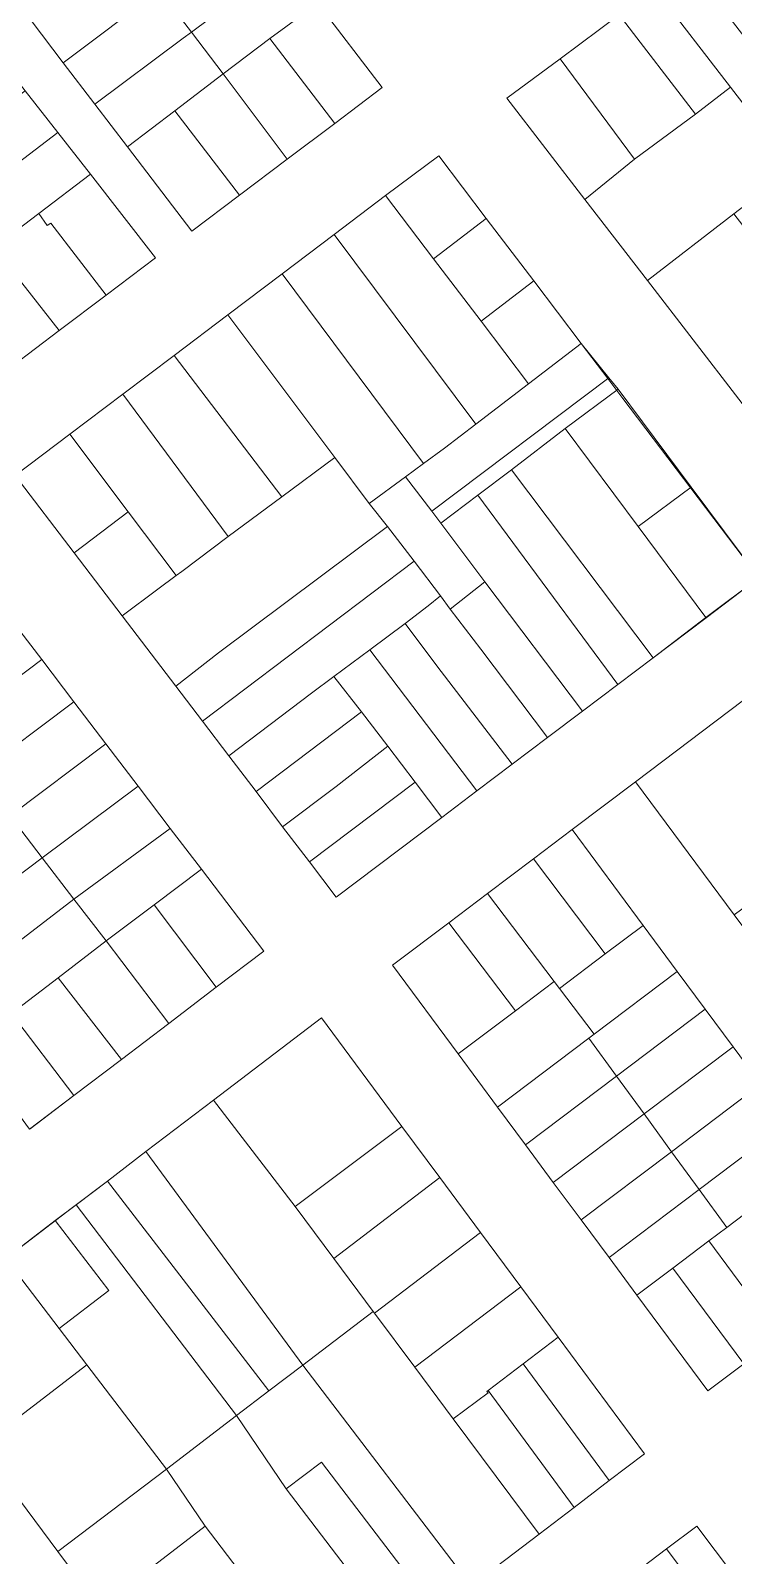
# Model space of a CAD drawing. Header units: metres. Extents: x 3873 to 16340, y -5213 to 3289.
# Drawn here: x 4623.1 to 4782.2, y 1198.2 to 1543.7 of the extents above; entities that cross this region are included whole.
import ezdxf

# ---------------------------------------------------------------- set-up
doc = ezdxf.new("R2010")
doc.units = ezdxf.units.M
doc.layers.add('CONTEXTO-MANZANAS', color=8, linetype='Continuous', lineweight=0, plot=False)
doc.layers.add('CONTEXTO-PARCELAS', color=9, linetype='Continuous', lineweight=0, plot=False)

msp = doc.modelspace()

# ---------------------------------------------------------------- linework, layer by layer
at = {"layer": 'CONTEXTO-MANZANAS'}
for points in [[(4856.69, 1561.73), (4871.35, 1542.7), (4885.97, 1523.7), (4900.63, 1504.66), (4892.31, 1498.51), (4884, 1492.36), (4873.67, 1484.72), (4864.02, 1477.58), (4854.38, 1470.45), (4843.91, 1462.7), (4824.03, 1447.98), (4804.16, 1433.26), (4762.75, 1487.03), (4748.59, 1505.41), (4730.94, 1528.35), (4743, 1537.27), (4756.38, 1547.18)], [(4606.97, 1548.79), (4614.5, 1539.45), (4621.88, 1530.01), (4629.28, 1520.54), (4636.66, 1511.1), (4651.44, 1492.16), (4640.25, 1483.73), (4629.6, 1475.7), (4618.85, 1467.57), (4608.07, 1459.41), (4593.35, 1478.2), (4586.07, 1487.51), (4578.44, 1497.23), (4571.07, 1506.66), (4563.66, 1516.1), (4556.25, 1525.57), (4548.07, 1536.04), (4533.69, 1554.38)], [(4688.19, 1549.79), (4702.75, 1530.73), (4691.97, 1522.6), (4681.19, 1514.48), (4670.41, 1506.35), (4659.63, 1498.23), (4645.07, 1517.29), (4637.69, 1526.95), (4630.5, 1536.35), (4623.22, 1545.91)], [(4715.53, 1515.26), (4726.28, 1501.08), (4737.02, 1486.92), (4747.75, 1472.76), (4753.78, 1464.79), (4757.16, 1460.32), (4788, 1419.63), (4776.03, 1410.6), (4764.06, 1401.54), (4756.1, 1395.51), (4748.1, 1389.48), (4740.13, 1383.48), (4732.16, 1377.45), (4724.16, 1371.41), (4716.19, 1365.38), (4692.32, 1347.35), (4686.25, 1355.32), (4680.19, 1363.26), (4674.16, 1371.23), (4667.97, 1379.32), (4662.03, 1387.16), (4656, 1395.1), (4643.88, 1411.04), (4632.99, 1425.35), (4619.66, 1442.85), (4632.03, 1452.2), (4644.03, 1461.26), (4655.66, 1470.07), (4667.75, 1479.23), (4680.07, 1488.54), (4691.82, 1497.45), (4703.5, 1506.29), (4715.53, 1515.26)], [(4618.21, 1410.91), (4625.65, 1401.13), (4632.94, 1391.57), (4640.19, 1382.04), (4647.47, 1372.48), (4654.75, 1362.91), (4661.78, 1353.66), (4675.91, 1335.1), (4665.16, 1326.91), (4654.41, 1318.73), (4643.69, 1310.57), (4632.94, 1302.38), (4623, 1294.82)], [(4705.03, 1331.88), (4717.81, 1341.53), (4726.58, 1348.16), (4736.95, 1356), (4745.73, 1362.63), (4760.09, 1373.48), (4784.51, 1391.93)], [(4784.57, 1241.59), (4776.44, 1235.45), (4760.38, 1257.14), (4754.07, 1265.66), (4747.76, 1274.18), (4741.45, 1282.7), (4735.14, 1291.22), (4728.84, 1299.74), (4719.91, 1311.79), (4705.03, 1331.88)], [(4638.75, 1186.38), (4629.32, 1199.07), (4611.66, 1222.82), (4593.53, 1247.23), (4617.41, 1265.41), (4632.32, 1276.76), (4640.5, 1283.01), (4649.22, 1289.66), (4664.57, 1301.35), (4689, 1319.95)], [(4689, 1319.95), (4707.19, 1295.38), (4715.75, 1283.79), (4724.97, 1271.35), (4734.1, 1259.04), (4742.56, 1247.6), (4762.08, 1221.17), (4754.14, 1215.13), (4746.19, 1209.07), (4738.24, 1203.02), (4722.87, 1191.32)], [(4759.85, 1194.13), (4767.1, 1199.66), (4773.94, 1204.82)], [(4773.94, 1204.82), (4786.66, 1187.95)]]:
    msp.add_lwpolyline(points, dxfattribs=at)
at = {"layer": 'CONTEXTO-PARCELAS'}
for points in [[(4659.57, 1543.32), (4652.32, 1552.82), (4673.63, 1568.88), (4680.91, 1559.32), (4659.57, 1543.32)], [(4659.57, 1543.32), (4652.32, 1552.82), (4673.63, 1568.88), (4680.91, 1559.32), (4659.57, 1543.32)], [(4659.57, 1543.32), (4652.32, 1552.82), (4673.63, 1568.88), (4680.91, 1559.32), (4659.57, 1543.32)], [(4623.22, 1545.91), (4645.07, 1562.35), (4652.32, 1552.82), (4630.5, 1536.35), (4623.22, 1545.91)], [(4623.22, 1545.91), (4645.07, 1562.35), (4652.32, 1552.82), (4630.5, 1536.35), (4623.22, 1545.91)], [(4623.22, 1545.91), (4645.07, 1562.35), (4652.32, 1552.82), (4630.5, 1536.35), (4623.22, 1545.91)], [(4666.69, 1533.82), (4659.57, 1543.32), (4680.91, 1559.32), (4688.19, 1549.79), (4677.25, 1541.88), (4666.69, 1533.82)], [(4666.69, 1533.82), (4659.57, 1543.32), (4680.91, 1559.32), (4688.19, 1549.79), (4677.25, 1541.88), (4666.69, 1533.82)], [(4666.69, 1533.82), (4659.57, 1543.32), (4680.91, 1559.32), (4688.19, 1549.79), (4677.25, 1541.88), (4666.69, 1533.82)], [(4772.02, 1558.77), (4786.64, 1539.77), (4803.24, 1518.2), (4795.75, 1512.43), (4781.6, 1530.81), (4764.42, 1553.14), (4772.02, 1558.77)], [(4772.02, 1558.77), (4786.64, 1539.77), (4803.24, 1518.2), (4795.75, 1512.43), (4781.6, 1530.81), (4764.42, 1553.14), (4772.02, 1558.77)], [(4630.5, 1536.35), (4652.32, 1552.82), (4659.57, 1543.32), (4657.69, 1541.91), (4637.69, 1526.95), (4630.5, 1536.35)], [(4630.5, 1536.35), (4652.32, 1552.82), (4659.57, 1543.32), (4657.69, 1541.91), (4637.69, 1526.95), (4630.5, 1536.35)], [(4764.42, 1553.14), (4781.6, 1530.81), (4773.67, 1524.71), (4756.38, 1547.18), (4764.42, 1553.14)], [(4764.42, 1553.14), (4781.6, 1530.81), (4773.67, 1524.71), (4756.38, 1547.18), (4764.42, 1553.14)], [(4677.25, 1541.88), (4688.19, 1549.79), (4702.75, 1530.73), (4691.97, 1522.6), (4677.25, 1541.88)], [(4677.25, 1541.88), (4688.19, 1549.79), (4702.75, 1530.73), (4691.97, 1522.6), (4677.25, 1541.88)], [(4677.25, 1541.88), (4688.19, 1549.79), (4702.75, 1530.73), (4691.97, 1522.6), (4677.25, 1541.88)], [(4743, 1537.27), (4756.38, 1547.18), (4773.67, 1524.71), (4759.86, 1514.49), (4743, 1537.27)], [(4743, 1537.27), (4756.38, 1547.18), (4773.67, 1524.71), (4759.86, 1514.49), (4743, 1537.27)], [(4645.07, 1517.29), (4637.69, 1526.95), (4657.69, 1541.91), (4659.57, 1543.32), (4666.69, 1533.82), (4655.78, 1525.48), (4645.07, 1517.29)], [(4645.07, 1517.29), (4637.69, 1526.95), (4657.69, 1541.91), (4659.57, 1543.32), (4666.69, 1533.82), (4655.78, 1525.48), (4645.07, 1517.29)], [(4645.07, 1517.29), (4637.69, 1526.95), (4657.69, 1541.91), (4659.57, 1543.32), (4666.69, 1533.82), (4655.78, 1525.48), (4645.07, 1517.29)], [(4666.69, 1533.82), (4677.25, 1541.88), (4691.97, 1522.6), (4681.19, 1514.48), (4666.69, 1533.82)], [(4666.69, 1533.82), (4677.25, 1541.88), (4691.97, 1522.6), (4681.19, 1514.48), (4666.69, 1533.82)], [(4666.69, 1533.82), (4677.25, 1541.88), (4691.97, 1522.6), (4681.19, 1514.48), (4666.69, 1533.82)], [(4730.94, 1528.35), (4743, 1537.27), (4759.86, 1514.49), (4748.59, 1505.41), (4730.94, 1528.35)], [(4730.94, 1528.35), (4743, 1537.27), (4759.86, 1514.49), (4748.59, 1505.41), (4730.94, 1528.35)], [(4655.78, 1525.48), (4666.69, 1533.82), (4681.19, 1514.48), (4670.41, 1506.35), (4655.78, 1525.48)], [(4655.78, 1525.48), (4666.69, 1533.82), (4681.19, 1514.48), (4670.41, 1506.35), (4655.78, 1525.48)], [(4781.6, 1530.81), (4795.75, 1512.43), (4782.34, 1502.11), (4762.75, 1487.03), (4748.59, 1505.41), (4759.86, 1514.49), (4773.67, 1524.71), (4781.6, 1530.81)], [(4781.6, 1530.81), (4795.75, 1512.43), (4782.34, 1502.11), (4762.75, 1487.03), (4748.59, 1505.41), (4759.86, 1514.49), (4773.67, 1524.71), (4781.6, 1530.81)], [(4607.44, 1503.85), (4599.91, 1513.45), (4621.88, 1530.01), (4629.28, 1520.54), (4607.44, 1503.85)], [(4607.44, 1503.85), (4599.91, 1513.45), (4621.88, 1530.01), (4629.28, 1520.54), (4607.44, 1503.85)], [(4607.44, 1503.85), (4599.91, 1513.45), (4621.88, 1530.01), (4629.28, 1520.54), (4607.44, 1503.85)], [(4659.63, 1498.23), (4645.07, 1517.29), (4655.78, 1525.48), (4670.41, 1506.35), (4659.63, 1498.23)], [(4659.63, 1498.23), (4645.07, 1517.29), (4655.78, 1525.48), (4670.41, 1506.35), (4659.63, 1498.23)], [(4659.63, 1498.23), (4645.07, 1517.29), (4655.78, 1525.48), (4670.41, 1506.35), (4659.63, 1498.23)], [(4614.82, 1494.48), (4607.44, 1503.85), (4629.28, 1520.54), (4636.66, 1511.1), (4624.97, 1502.23), (4614.82, 1494.48)], [(4614.82, 1494.48), (4607.44, 1503.85), (4629.28, 1520.54), (4636.66, 1511.1), (4624.97, 1502.23), (4614.82, 1494.48)], [(4715.53, 1515.26), (4726.28, 1501.08), (4714.37, 1491.95), (4703.5, 1506.29), (4715.53, 1515.26)], [(4715.53, 1515.26), (4726.28, 1501.08), (4714.37, 1491.95), (4703.5, 1506.29), (4715.53, 1515.26)], [(4627.69, 1500.04), (4626.91, 1499.48), (4624.97, 1502.23), (4636.66, 1511.1), (4651.44, 1492.16), (4640.25, 1483.73), (4627.69, 1500.04)], [(4627.69, 1500.04), (4626.91, 1499.48), (4624.97, 1502.23), (4636.66, 1511.1), (4651.44, 1492.16), (4640.25, 1483.73), (4627.69, 1500.04)], [(4627.69, 1500.04), (4626.91, 1499.48), (4624.97, 1502.23), (4636.66, 1511.1), (4651.44, 1492.16), (4640.25, 1483.73), (4627.69, 1500.04)], [(4723.94, 1454.51), (4691.82, 1497.45), (4703.5, 1506.29), (4714.37, 1491.95), (4725.11, 1477.79), (4735.85, 1463.63), (4723.94, 1454.51)], [(4723.94, 1454.51), (4691.82, 1497.45), (4703.5, 1506.29), (4714.37, 1491.95), (4725.11, 1477.79), (4735.85, 1463.63), (4723.94, 1454.51)], [(4629.6, 1475.7), (4614.82, 1494.48), (4624.97, 1502.23), (4626.91, 1499.48), (4627.69, 1500.04), (4640.25, 1483.73), (4629.6, 1475.7)], [(4629.6, 1475.7), (4614.82, 1494.48), (4624.97, 1502.23), (4626.91, 1499.48), (4627.69, 1500.04), (4640.25, 1483.73), (4629.6, 1475.7)], [(4629.6, 1475.7), (4614.82, 1494.48), (4624.97, 1502.23), (4626.91, 1499.48), (4627.69, 1500.04), (4640.25, 1483.73), (4629.6, 1475.7)], [(4714.37, 1491.95), (4726.28, 1501.08), (4737.02, 1486.92), (4725.11, 1477.79), (4714.37, 1491.95)], [(4714.37, 1491.95), (4726.28, 1501.08), (4737.02, 1486.92), (4725.11, 1477.79), (4714.37, 1491.95)], [(4804.16, 1433.26), (4762.75, 1487.03), (4782.34, 1502.11), (4824.03, 1447.98), (4804.16, 1433.26)], [(4804.16, 1433.26), (4762.75, 1487.03), (4782.34, 1502.11), (4824.03, 1447.98), (4804.16, 1433.26)], [(4680.07, 1488.54), (4691.82, 1497.45), (4723.94, 1454.51), (4716.81, 1449.04), (4712.06, 1445.54), (4680.07, 1488.54)], [(4680.07, 1488.54), (4691.82, 1497.45), (4723.94, 1454.51), (4716.81, 1449.04), (4712.06, 1445.54), (4680.07, 1488.54)], [(4618.85, 1467.57), (4604.03, 1486.45), (4614.82, 1494.48), (4629.6, 1475.7), (4618.85, 1467.57)], [(4618.85, 1467.57), (4604.03, 1486.45), (4614.82, 1494.48), (4629.6, 1475.7), (4618.85, 1467.57)], [(4692.03, 1446.91), (4667.75, 1479.23), (4680.07, 1488.54), (4712.06, 1445.54), (4708, 1442.57), (4699.78, 1436.54), (4692.03, 1446.91)], [(4692.03, 1446.91), (4667.75, 1479.23), (4680.07, 1488.54), (4712.06, 1445.54), (4708, 1442.57), (4699.78, 1436.54), (4692.03, 1446.91)], [(4735.85, 1463.63), (4725.11, 1477.79), (4737.02, 1486.92), (4747.75, 1472.76), (4735.85, 1463.63)], [(4735.85, 1463.63), (4725.11, 1477.79), (4737.02, 1486.92), (4747.75, 1472.76), (4735.85, 1463.63)], [(4655.66, 1470.07), (4667.75, 1479.23), (4692.03, 1446.91), (4679.97, 1438.01), (4655.66, 1470.07)], [(4655.66, 1470.07), (4667.75, 1479.23), (4692.03, 1446.91), (4679.97, 1438.01), (4655.66, 1470.07)], [(4708, 1442.57), (4712.06, 1445.54), (4716.81, 1449.04), (4723.94, 1454.51), (4735.85, 1463.63), (4747.75, 1472.76), (4754.04, 1464.99), (4713.94, 1434.73), (4708, 1442.57)], [(4708, 1442.57), (4712.06, 1445.54), (4716.81, 1449.04), (4723.94, 1454.51), (4735.85, 1463.63), (4747.75, 1472.76), (4754.04, 1464.99), (4713.94, 1434.73), (4708, 1442.57)], [(4667.85, 1429.04), (4644.03, 1461.26), (4655.66, 1470.07), (4679.97, 1438.01), (4667.85, 1429.04)], [(4667.85, 1429.04), (4644.03, 1461.26), (4655.66, 1470.07), (4679.97, 1438.01), (4667.85, 1429.04)], [(4744.14, 1453.48), (4732, 1444.16), (4724.38, 1438.38), (4715.97, 1432.04), (4713.94, 1434.73), (4754.04, 1464.99), (4756.17, 1462.43), (4744.14, 1453.48)], [(4744.14, 1453.48), (4732, 1444.16), (4724.38, 1438.38), (4715.97, 1432.04), (4713.94, 1434.73), (4754.04, 1464.99), (4756.17, 1462.43), (4744.14, 1453.48)], [(4744.14, 1453.48), (4756.17, 1462.43), (4772.7, 1440.21), (4760.66, 1431.26), (4744.14, 1453.48)], [(4744.14, 1453.48), (4756.17, 1462.43), (4772.7, 1440.21), (4760.66, 1431.26), (4744.14, 1453.48)], [(4632.03, 1452.2), (4644.03, 1461.26), (4667.85, 1429.04), (4657.38, 1421.1), (4656.07, 1420.16), (4645.24, 1434.6), (4632.03, 1452.2)], [(4632.03, 1452.2), (4644.03, 1461.26), (4667.85, 1429.04), (4657.38, 1421.1), (4656.07, 1420.16), (4645.24, 1434.6), (4632.03, 1452.2)], [(4619.66, 1442.85), (4632.03, 1452.2), (4645.24, 1434.6), (4632.99, 1425.35), (4619.66, 1442.85)], [(4619.66, 1442.85), (4632.03, 1452.2), (4645.24, 1434.6), (4632.99, 1425.35), (4619.66, 1442.85)], [(4744.14, 1453.48), (4760.66, 1431.26), (4775.96, 1410.68), (4764.06, 1401.54), (4732, 1444.16), (4744.14, 1453.48)], [(4744.14, 1453.48), (4760.66, 1431.26), (4775.96, 1410.68), (4764.06, 1401.54), (4732, 1444.16), (4744.14, 1453.48)], [(4643.88, 1411.04), (4651.91, 1417.13), (4656.07, 1420.16), (4657.38, 1421.1), (4667.85, 1429.04), (4679.97, 1438.01), (4692.03, 1446.91), (4699.78, 1436.54), (4703.91, 1431.29), (4665.66, 1402.7), (4656, 1395.1), (4643.88, 1411.04)], [(4643.88, 1411.04), (4651.91, 1417.13), (4656.07, 1420.16), (4657.38, 1421.1), (4667.85, 1429.04), (4679.97, 1438.01), (4692.03, 1446.91), (4699.78, 1436.54), (4703.91, 1431.29), (4665.66, 1402.7), (4656, 1395.1), (4643.88, 1411.04)], [(4703.91, 1431.29), (4699.78, 1436.54), (4708, 1442.57), (4713.94, 1434.73), (4715.97, 1432.04), (4725.97, 1418.76), (4718.13, 1412.6), (4715.91, 1415.57), (4709.97, 1423.45), (4703.91, 1431.29)], [(4703.91, 1431.29), (4699.78, 1436.54), (4708, 1442.57), (4713.94, 1434.73), (4715.97, 1432.04), (4725.97, 1418.76), (4718.13, 1412.6), (4715.91, 1415.57), (4709.97, 1423.45), (4703.91, 1431.29)], [(4756.1, 1395.51), (4724.38, 1438.38), (4732, 1444.16), (4764.06, 1401.54), (4756.1, 1395.51)], [(4756.1, 1395.51), (4724.38, 1438.38), (4732, 1444.16), (4764.06, 1401.54), (4756.1, 1395.51)], [(4715.97, 1432.04), (4724.38, 1438.38), (4756.1, 1395.51), (4748.1, 1389.48), (4725.97, 1418.76), (4715.97, 1432.04)], [(4715.97, 1432.04), (4724.38, 1438.38), (4756.1, 1395.51), (4748.1, 1389.48), (4725.97, 1418.76), (4715.97, 1432.04)], [(4760.66, 1431.26), (4772.7, 1440.21), (4788, 1419.63), (4775.96, 1410.68), (4760.66, 1431.26)], [(4760.66, 1431.26), (4772.7, 1440.21), (4788, 1419.63), (4775.96, 1410.68), (4760.66, 1431.26)], [(4632.99, 1425.35), (4645.24, 1434.6), (4656.07, 1420.16), (4651.91, 1417.13), (4643.88, 1411.04), (4632.99, 1425.35)], [(4632.99, 1425.35), (4645.24, 1434.6), (4656.07, 1420.16), (4651.91, 1417.13), (4643.88, 1411.04), (4632.99, 1425.35)], [(4656, 1395.1), (4665.66, 1402.7), (4703.91, 1431.29), (4709.97, 1423.45), (4662.03, 1387.16), (4656, 1395.1)], [(4656, 1395.1), (4665.66, 1402.7), (4703.91, 1431.29), (4709.97, 1423.45), (4662.03, 1387.16), (4656, 1395.1)], [(4707.91, 1409.35), (4699.94, 1403.38), (4691.78, 1397.29), (4686.72, 1393.51), (4667.97, 1379.32), (4662.03, 1387.16), (4709.97, 1423.45), (4715.91, 1415.57), (4713.13, 1413.35), (4707.91, 1409.35)], [(4707.91, 1409.35), (4699.94, 1403.38), (4691.78, 1397.29), (4686.72, 1393.51), (4667.97, 1379.32), (4662.03, 1387.16), (4709.97, 1423.45), (4715.91, 1415.57), (4713.13, 1413.35), (4707.91, 1409.35)], [(4740.13, 1383.48), (4725.06, 1403.54), (4718.13, 1412.6), (4725.97, 1418.76), (4748.1, 1389.48), (4740.13, 1383.48)], [(4740.13, 1383.48), (4725.06, 1403.54), (4718.13, 1412.6), (4725.97, 1418.76), (4748.1, 1389.48), (4740.13, 1383.48)], [(4707.91, 1409.35), (4713.13, 1413.35), (4715.91, 1415.57), (4718.13, 1412.6), (4725.06, 1403.54), (4740.13, 1383.48), (4732.16, 1377.45), (4715.1, 1399.76), (4707.91, 1409.35)], [(4707.91, 1409.35), (4713.13, 1413.35), (4715.91, 1415.57), (4718.13, 1412.6), (4725.06, 1403.54), (4740.13, 1383.48), (4732.16, 1377.45), (4715.1, 1399.76), (4707.91, 1409.35)], [(4603.94, 1384.79), (4603.53, 1385.29), (4603.88, 1385.54), (4596.66, 1395.13), (4607.41, 1403.01), (4618.22, 1410.91), (4625.66, 1401.13), (4603.94, 1384.79)], [(4603.94, 1384.79), (4603.53, 1385.29), (4603.88, 1385.54), (4596.66, 1395.13), (4607.41, 1403.01), (4618.22, 1410.91), (4625.66, 1401.13), (4603.94, 1384.79)], [(4715.1, 1399.76), (4732.16, 1377.45), (4724.16, 1371.41), (4699.94, 1403.38), (4707.91, 1409.35), (4715.1, 1399.76)], [(4715.1, 1399.76), (4732.16, 1377.45), (4724.16, 1371.41), (4699.94, 1403.38), (4707.91, 1409.35), (4715.1, 1399.76)], [(4691.78, 1397.29), (4699.94, 1403.38), (4724.16, 1371.41), (4716.19, 1365.38), (4710.16, 1373.35), (4704, 1381.51), (4698.06, 1389.29), (4691.78, 1397.29)], [(4691.78, 1397.29), (4699.94, 1403.38), (4724.16, 1371.41), (4716.19, 1365.38), (4710.16, 1373.35), (4704, 1381.51), (4698.06, 1389.29), (4691.78, 1397.29)], [(4603.94, 1384.79), (4625.66, 1401.13), (4632.94, 1391.57), (4611.22, 1375.26), (4603.94, 1384.79)], [(4603.94, 1384.79), (4625.66, 1401.13), (4632.94, 1391.57), (4611.22, 1375.26), (4603.94, 1384.79)], [(4667.97, 1379.32), (4686.72, 1393.51), (4691.78, 1397.29), (4698.06, 1389.29), (4674.16, 1371.23), (4667.97, 1379.32)], [(4667.97, 1379.32), (4686.72, 1393.51), (4691.78, 1397.29), (4698.06, 1389.29), (4674.16, 1371.23), (4667.97, 1379.32)], [(4618.5, 1365.73), (4611.22, 1375.26), (4632.94, 1391.57), (4640.19, 1382.04), (4618.5, 1365.73)], [(4618.5, 1365.73), (4611.22, 1375.26), (4632.94, 1391.57), (4640.19, 1382.04), (4618.5, 1365.73)], [(4618.5, 1365.73), (4611.22, 1375.26), (4632.94, 1391.57), (4640.19, 1382.04), (4618.5, 1365.73)], [(4680.19, 1363.26), (4674.16, 1371.23), (4698.06, 1389.29), (4704, 1381.51), (4692.28, 1372.38), (4680.19, 1363.26)], [(4680.19, 1363.26), (4674.16, 1371.23), (4698.06, 1389.29), (4704, 1381.51), (4692.28, 1372.38), (4680.19, 1363.26)], [(4782.4, 1343.34), (4760.09, 1373.48), (4784.51, 1391.93), (4800.45, 1370.39), (4796.35, 1367.35), (4802.9, 1358.51), (4782.4, 1343.34)], [(4782.4, 1343.34), (4760.09, 1373.48), (4784.51, 1391.93), (4800.45, 1370.39), (4796.35, 1367.35), (4802.9, 1358.51), (4782.4, 1343.34)], [(4618.5, 1365.73), (4640.19, 1382.04), (4647.47, 1372.48), (4625.78, 1356.2), (4618.5, 1365.73)], [(4618.5, 1365.73), (4640.19, 1382.04), (4647.47, 1372.48), (4625.78, 1356.2), (4618.5, 1365.73)], [(4680.19, 1363.26), (4692.28, 1372.38), (4704, 1381.51), (4710.16, 1373.35), (4686.25, 1355.32), (4680.19, 1363.26)], [(4680.19, 1363.26), (4692.28, 1372.38), (4704, 1381.51), (4710.16, 1373.35), (4686.25, 1355.32), (4680.19, 1363.26)], [(4632.94, 1302.38), (4622.88, 1294.73), (4609, 1313.6), (4601.85, 1323.23), (4594.69, 1332.85), (4587.5, 1342.48), (4580.31, 1352.08), (4573.16, 1361.7), (4566, 1371.32), (4575.13, 1378.41), (4582.5, 1368.73), (4589.75, 1359.16), (4597.03, 1349.6), (4604.28, 1340.07), (4611.57, 1330.51), (4618.82, 1320.95), (4632.94, 1302.38)], [(4632.94, 1302.38), (4622.88, 1294.73), (4609, 1313.6), (4601.85, 1323.23), (4594.69, 1332.85), (4587.5, 1342.48), (4580.31, 1352.08), (4573.16, 1361.7), (4566, 1371.32), (4575.13, 1378.41), (4582.5, 1368.73), (4589.75, 1359.16), (4597.03, 1349.6), (4604.28, 1340.07), (4611.57, 1330.51), (4618.82, 1320.95), (4632.94, 1302.38)], [(4625.78, 1356.2), (4647.47, 1372.48), (4654.75, 1362.91), (4632.94, 1346.85), (4625.78, 1356.2)], [(4625.78, 1356.2), (4647.47, 1372.48), (4654.75, 1362.91), (4632.94, 1346.85), (4625.78, 1356.2)], [(4686.25, 1355.32), (4710.16, 1373.35), (4716.19, 1365.38), (4692.32, 1347.35), (4686.25, 1355.32)], [(4686.25, 1355.32), (4710.16, 1373.35), (4716.19, 1365.38), (4692.32, 1347.35), (4686.25, 1355.32)], [(4745.73, 1362.63), (4760.09, 1373.48), (4782.4, 1343.34), (4789.25, 1334.09), (4795.8, 1325.25), (4802.34, 1316.41), (4808.88, 1307.57), (4815.43, 1298.72), (4831.49, 1277.02), (4817.13, 1266.17), (4801.07, 1287.88), (4794.76, 1296.4), (4788.45, 1304.92), (4782.15, 1313.44), (4775.84, 1321.96), (4769.53, 1330.48), (4761.79, 1340.93), (4745.73, 1362.63)], [(4745.73, 1362.63), (4760.09, 1373.48), (4782.4, 1343.34), (4789.25, 1334.09), (4795.8, 1325.25), (4802.34, 1316.41), (4808.88, 1307.57), (4815.43, 1298.72), (4831.49, 1277.02), (4817.13, 1266.17), (4801.07, 1287.88), (4794.76, 1296.4), (4788.45, 1304.92), (4782.15, 1313.44), (4775.84, 1321.96), (4769.53, 1330.48), (4761.79, 1340.93), (4745.73, 1362.63)], [(4597.03, 1349.6), (4618.5, 1365.73), (4625.78, 1356.2), (4604.28, 1340.07), (4597.03, 1349.6)], [(4597.03, 1349.6), (4618.5, 1365.73), (4625.78, 1356.2), (4604.28, 1340.07), (4597.03, 1349.6)], [(4597.03, 1349.6), (4618.5, 1365.73), (4625.78, 1356.2), (4604.28, 1340.07), (4597.03, 1349.6)], [(4640.22, 1337.41), (4632.94, 1346.85), (4654.75, 1362.91), (4661.78, 1353.66), (4651.1, 1345.6), (4640.22, 1337.41)], [(4640.22, 1337.41), (4632.94, 1346.85), (4654.75, 1362.91), (4661.78, 1353.66), (4651.1, 1345.6), (4640.22, 1337.41)], [(4736.95, 1356), (4745.73, 1362.63), (4761.79, 1340.93), (4753.23, 1334.46), (4736.95, 1356)], [(4736.95, 1356), (4745.73, 1362.63), (4761.79, 1340.93), (4753.23, 1334.46), (4736.95, 1356)], [(4604.28, 1340.07), (4625.78, 1356.2), (4632.94, 1346.85), (4611.57, 1330.51), (4604.28, 1340.07)], [(4604.28, 1340.07), (4625.78, 1356.2), (4632.94, 1346.85), (4611.57, 1330.51), (4604.28, 1340.07)], [(4742.86, 1326.62), (4741.65, 1328.22), (4726.58, 1348.16), (4736.95, 1356), (4753.23, 1334.46), (4742.86, 1326.62)], [(4742.86, 1326.62), (4741.65, 1328.22), (4726.58, 1348.16), (4736.95, 1356), (4753.23, 1334.46), (4742.86, 1326.62)], [(4665.16, 1326.91), (4651.1, 1345.6), (4661.78, 1353.66), (4675.91, 1335.1), (4665.16, 1326.91)], [(4665.16, 1326.91), (4651.1, 1345.6), (4661.78, 1353.66), (4675.91, 1335.1), (4665.16, 1326.91)], [(4717.81, 1341.53), (4726.58, 1348.16), (4741.65, 1328.22), (4732.88, 1321.59), (4717.81, 1341.53)], [(4717.81, 1341.53), (4726.58, 1348.16), (4741.65, 1328.22), (4732.88, 1321.59), (4717.81, 1341.53)], [(4618.82, 1320.95), (4611.57, 1330.51), (4632.94, 1346.85), (4640.22, 1337.41), (4629.38, 1329.07), (4618.82, 1320.95)], [(4618.82, 1320.95), (4611.57, 1330.51), (4632.94, 1346.85), (4640.22, 1337.41), (4629.38, 1329.07), (4618.82, 1320.95)], [(4618.82, 1320.95), (4611.57, 1330.51), (4632.94, 1346.85), (4640.22, 1337.41), (4629.38, 1329.07), (4618.82, 1320.95)], [(4654.41, 1318.73), (4640.22, 1337.41), (4651.1, 1345.6), (4665.16, 1326.91), (4654.41, 1318.73)], [(4654.41, 1318.73), (4640.22, 1337.41), (4651.1, 1345.6), (4665.16, 1326.91), (4654.41, 1318.73)], [(4654.41, 1318.73), (4640.22, 1337.41), (4651.1, 1345.6), (4665.16, 1326.91), (4654.41, 1318.73)], [(4719.91, 1311.79), (4705.03, 1331.88), (4717.81, 1341.53), (4732.88, 1321.59), (4719.91, 1311.79)], [(4719.91, 1311.79), (4705.03, 1331.88), (4717.81, 1341.53), (4732.88, 1321.59), (4719.91, 1311.79)], [(4750.69, 1316.25), (4742.86, 1326.62), (4753.23, 1334.46), (4761.79, 1340.93), (4769.53, 1330.48), (4750.69, 1316.25)], [(4750.69, 1316.25), (4742.86, 1326.62), (4753.23, 1334.46), (4761.79, 1340.93), (4769.53, 1330.48), (4750.69, 1316.25)], [(4629.38, 1329.07), (4640.22, 1337.41), (4654.41, 1318.73), (4643.69, 1310.57), (4629.38, 1329.07)], [(4629.38, 1329.07), (4640.22, 1337.41), (4654.41, 1318.73), (4643.69, 1310.57), (4629.38, 1329.07)], [(4629.38, 1329.07), (4640.22, 1337.41), (4654.41, 1318.73), (4643.69, 1310.57), (4629.38, 1329.07)], [(4755.75, 1306.77), (4749.49, 1315.35), (4750.69, 1316.25), (4769.53, 1330.48), (4775.84, 1321.96), (4755.75, 1306.77)], [(4755.75, 1306.77), (4749.49, 1315.35), (4750.69, 1316.25), (4769.53, 1330.48), (4775.84, 1321.96), (4755.75, 1306.77)], [(4618.82, 1320.95), (4629.38, 1329.07), (4643.69, 1310.57), (4632.94, 1302.38), (4618.82, 1320.95)], [(4618.82, 1320.95), (4629.38, 1329.07), (4643.69, 1310.57), (4632.94, 1302.38), (4618.82, 1320.95)], [(4618.82, 1320.95), (4629.38, 1329.07), (4643.69, 1310.57), (4632.94, 1302.38), (4618.82, 1320.95)], [(4728.84, 1299.74), (4719.91, 1311.79), (4732.88, 1321.59), (4741.65, 1328.22), (4742.86, 1326.62), (4750.69, 1316.25), (4749.49, 1315.35), (4728.84, 1299.74)], [(4728.84, 1299.74), (4719.91, 1311.79), (4732.88, 1321.59), (4741.65, 1328.22), (4742.86, 1326.62), (4750.69, 1316.25), (4749.49, 1315.35), (4728.84, 1299.74)], [(4689, 1319.95), (4707.19, 1295.38), (4683.03, 1277.2), (4664.57, 1301.35), (4689, 1319.95)], [(4689, 1319.95), (4707.19, 1295.38), (4683.03, 1277.2), (4664.57, 1301.35), (4689, 1319.95)], [(4761.99, 1298.21), (4755.75, 1306.77), (4775.84, 1321.96), (4782.15, 1313.44), (4761.99, 1298.21)], [(4761.99, 1298.21), (4755.75, 1306.77), (4775.84, 1321.96), (4782.15, 1313.44), (4761.99, 1298.21)], [(4728.84, 1299.74), (4749.5, 1315.35), (4755.75, 1306.77), (4735.14, 1291.22), (4728.84, 1299.74)], [(4728.84, 1299.74), (4749.5, 1315.35), (4755.75, 1306.77), (4735.14, 1291.22), (4728.84, 1299.74)], [(4728.84, 1299.74), (4749.5, 1315.35), (4755.75, 1306.77), (4735.14, 1291.22), (4728.84, 1299.74)], [(4768.23, 1289.64), (4761.99, 1298.21), (4782.15, 1313.44), (4788.45, 1304.92), (4768.23, 1289.64)], [(4768.23, 1289.64), (4761.99, 1298.21), (4782.15, 1313.44), (4788.45, 1304.92), (4768.23, 1289.64)], [(4735.14, 1291.22), (4755.75, 1306.77), (4761.99, 1298.21), (4741.45, 1282.7), (4735.14, 1291.22)], [(4735.14, 1291.22), (4755.75, 1306.77), (4761.99, 1298.21), (4741.45, 1282.7), (4735.14, 1291.22)], [(4774.48, 1281.08), (4768.23, 1289.64), (4788.45, 1304.92), (4794.76, 1296.4), (4774.48, 1281.08)], [(4774.48, 1281.08), (4768.23, 1289.64), (4788.45, 1304.92), (4794.76, 1296.4), (4774.48, 1281.08)], [(4649.22, 1289.66), (4664.57, 1301.35), (4683.03, 1277.2), (4691.75, 1265.48), (4700.69, 1253.45), (4684.78, 1241.32), (4649.22, 1289.66)], [(4649.22, 1289.66), (4664.57, 1301.35), (4683.03, 1277.2), (4691.75, 1265.48), (4700.69, 1253.45), (4684.78, 1241.32), (4649.22, 1289.66)], [(4747.76, 1274.18), (4741.45, 1282.7), (4761.99, 1298.21), (4768.23, 1289.64), (4747.76, 1274.18)], [(4747.76, 1274.18), (4741.45, 1282.7), (4761.99, 1298.21), (4768.23, 1289.64), (4747.76, 1274.18)], [(4780.72, 1272.51), (4774.48, 1281.08), (4794.76, 1296.4), (4801.07, 1287.88), (4792.93, 1281.73), (4784.79, 1275.58), (4780.72, 1272.51)], [(4780.72, 1272.51), (4774.48, 1281.08), (4794.76, 1296.4), (4801.07, 1287.88), (4792.93, 1281.73), (4784.79, 1275.58), (4780.72, 1272.51)], [(4707.19, 1295.38), (4715.75, 1283.79), (4691.75, 1265.48), (4683.03, 1277.2), (4707.19, 1295.38)], [(4707.19, 1295.38), (4715.75, 1283.79), (4691.75, 1265.48), (4683.03, 1277.2), (4707.19, 1295.38)], [(4677.07, 1235.44), (4640.5, 1283.01), (4649.22, 1289.66), (4684.78, 1241.32), (4677.07, 1235.44)], [(4677.07, 1235.44), (4640.5, 1283.01), (4649.22, 1289.66), (4684.78, 1241.32), (4677.07, 1235.44)], [(4747.76, 1274.18), (4768.23, 1289.64), (4774.48, 1281.08), (4754.07, 1265.66), (4747.76, 1274.18)], [(4747.76, 1274.18), (4768.23, 1289.64), (4774.48, 1281.08), (4754.07, 1265.66), (4747.76, 1274.18)], [(4669.77, 1229.88), (4633.42, 1277.61), (4640.5, 1283.01), (4677.07, 1235.44), (4669.77, 1229.88)], [(4669.77, 1229.88), (4633.42, 1277.61), (4640.5, 1283.01), (4677.07, 1235.44), (4669.77, 1229.88)], [(4691.75, 1265.48), (4715.75, 1283.79), (4724.97, 1271.35), (4700.97, 1253.07), (4700.69, 1253.45), (4691.75, 1265.48)], [(4691.75, 1265.48), (4715.75, 1283.79), (4724.97, 1271.35), (4700.97, 1253.07), (4700.69, 1253.45), (4691.75, 1265.48)], [(4754.07, 1265.66), (4774.48, 1281.08), (4780.72, 1272.51), (4776.65, 1269.44), (4768.51, 1263.29), (4760.38, 1257.14), (4754.07, 1265.66)], [(4754.07, 1265.66), (4774.48, 1281.08), (4780.72, 1272.51), (4776.65, 1269.44), (4768.51, 1263.29), (4760.38, 1257.14), (4754.07, 1265.66)], [(4640.81, 1258.17), (4628.72, 1274.04), (4633.42, 1277.61), (4669.77, 1229.88), (4653.86, 1217.76), (4635.87, 1241.39), (4629.6, 1249.62), (4640.81, 1258.17)], [(4640.81, 1258.17), (4628.72, 1274.04), (4633.42, 1277.61), (4669.77, 1229.88), (4653.86, 1217.76), (4635.87, 1241.39), (4629.6, 1249.62), (4640.81, 1258.17)], [(4792.71, 1247.73), (4776.65, 1269.44), (4780.72, 1272.51), (4784.79, 1275.58), (4800.85, 1253.88), (4792.71, 1247.73)], [(4792.71, 1247.73), (4776.65, 1269.44), (4780.72, 1272.51), (4784.79, 1275.58), (4800.85, 1253.88), (4792.71, 1247.73)], [(4617.51, 1265.49), (4628.72, 1274.04), (4640.81, 1258.17), (4629.6, 1249.62), (4617.51, 1265.49)], [(4617.51, 1265.49), (4628.72, 1274.04), (4640.81, 1258.17), (4629.6, 1249.62), (4617.51, 1265.49)], [(4724.97, 1271.35), (4734.1, 1259.04), (4710.1, 1240.82), (4700.97, 1253.07), (4724.97, 1271.35)], [(4724.97, 1271.35), (4734.1, 1259.04), (4710.1, 1240.82), (4700.97, 1253.07), (4724.97, 1271.35)], [(4768.51, 1263.29), (4776.65, 1269.44), (4792.71, 1247.73), (4784.57, 1241.59), (4768.51, 1263.29)], [(4768.51, 1263.29), (4776.65, 1269.44), (4792.71, 1247.73), (4784.57, 1241.59), (4768.51, 1263.29)], [(4611.66, 1222.82), (4593.53, 1247.23), (4617.51, 1265.49), (4629.6, 1249.62), (4635.87, 1241.39), (4611.66, 1222.82)], [(4611.66, 1222.82), (4593.53, 1247.23), (4617.51, 1265.49), (4629.6, 1249.62), (4635.87, 1241.39), (4611.66, 1222.82)], [(4776.44, 1235.45), (4760.38, 1257.14), (4768.51, 1263.29), (4784.57, 1241.59), (4776.44, 1235.45)], [(4776.44, 1235.45), (4760.38, 1257.14), (4768.51, 1263.29), (4784.57, 1241.59), (4776.44, 1235.45)], [(4718.81, 1229.1), (4710.1, 1240.82), (4734.1, 1259.04), (4742.56, 1247.6), (4734.67, 1241.61), (4726.71, 1235.56), (4726.44, 1235.35), (4726.69, 1235.01), (4718.81, 1229.1)], [(4718.81, 1229.1), (4710.1, 1240.82), (4734.1, 1259.04), (4742.56, 1247.6), (4734.67, 1241.61), (4726.71, 1235.56), (4726.44, 1235.35), (4726.69, 1235.01), (4718.81, 1229.1)], [(4722.87, 1191.32), (4684.78, 1241.32), (4700.69, 1253.45), (4700.97, 1253.07), (4710.1, 1240.82), (4718.81, 1229.1), (4738.24, 1203.02), (4722.87, 1191.32)], [(4722.87, 1191.32), (4684.78, 1241.32), (4700.69, 1253.45), (4700.97, 1253.07), (4710.1, 1240.82), (4718.81, 1229.1), (4738.24, 1203.02), (4722.87, 1191.32)], [(4754.14, 1215.13), (4734.67, 1241.61), (4742.56, 1247.6), (4762.08, 1221.17), (4754.14, 1215.13)], [(4754.14, 1215.13), (4734.67, 1241.61), (4742.56, 1247.6), (4762.08, 1221.17), (4754.14, 1215.13)], [(4629.32, 1199.07), (4611.66, 1222.82), (4635.87, 1241.39), (4653.86, 1217.76), (4629.32, 1199.07)], [(4629.32, 1199.07), (4611.66, 1222.82), (4635.87, 1241.39), (4653.86, 1217.76), (4629.32, 1199.07)], [(4684.78, 1241.32), (4722.87, 1191.32), (4714.92, 1185.26), (4688.95, 1219.35), (4681, 1213.29), (4669.77, 1229.88), (4677.07, 1235.44), (4684.78, 1241.32)], [(4684.78, 1241.32), (4722.87, 1191.32), (4714.92, 1185.26), (4688.95, 1219.35), (4681, 1213.29), (4669.77, 1229.88), (4677.07, 1235.44), (4684.78, 1241.32)], [(4746.19, 1209.07), (4726.71, 1235.56), (4734.67, 1241.61), (4754.14, 1215.13), (4746.19, 1209.07)], [(4746.19, 1209.07), (4726.71, 1235.56), (4734.67, 1241.61), (4754.14, 1215.13), (4746.19, 1209.07)], [(4738.24, 1203.02), (4718.81, 1229.1), (4726.69, 1235.01), (4726.44, 1235.35), (4726.71, 1235.56), (4746.19, 1209.07), (4738.24, 1203.02)], [(4738.24, 1203.02), (4718.81, 1229.1), (4726.69, 1235.01), (4726.44, 1235.35), (4726.71, 1235.56), (4746.19, 1209.07), (4738.24, 1203.02)], [(4690.68, 1166.81), (4678.56, 1182.72), (4671.35, 1193.38), (4662.63, 1204.82), (4653.86, 1217.76), (4669.77, 1229.88), (4681, 1213.29), (4706.96, 1179.2), (4690.68, 1166.81)], [(4690.68, 1166.81), (4678.56, 1182.72), (4671.35, 1193.38), (4662.63, 1204.82), (4653.86, 1217.76), (4669.77, 1229.88), (4681, 1213.29), (4706.96, 1179.2), (4690.68, 1166.81)], [(4638.75, 1186.38), (4629.32, 1199.07), (4653.86, 1217.76), (4662.63, 1204.82), (4638.75, 1186.38)], [(4638.75, 1186.38), (4629.32, 1199.07), (4653.86, 1217.76), (4662.63, 1204.82), (4638.75, 1186.38)], [(4688.95, 1219.35), (4714.92, 1185.26), (4706.96, 1179.2), (4681, 1213.29), (4688.95, 1219.35)], [(4688.95, 1219.35), (4714.92, 1185.26), (4706.96, 1179.2), (4681, 1213.29), (4688.95, 1219.35)], [(4647.22, 1175.01), (4638.75, 1186.38), (4662.63, 1204.82), (4671.35, 1193.38), (4647.22, 1175.01)], [(4647.22, 1175.01), (4638.75, 1186.38), (4662.63, 1204.82), (4671.35, 1193.38), (4647.22, 1175.01)], [(4773.25, 1191.48), (4771.53, 1193.76), (4768.85, 1197.35), (4767.1, 1199.66), (4773.94, 1204.82), (4786.66, 1187.95), (4779.81, 1182.67), (4773.25, 1191.48)], [(4773.25, 1191.48), (4771.53, 1193.76), (4768.85, 1197.35), (4767.1, 1199.66), (4773.94, 1204.82), (4786.66, 1187.95), (4779.81, 1182.67), (4773.25, 1191.48)], [(4767.1, 1199.66), (4768.85, 1197.35), (4771.53, 1193.76), (4773.25, 1191.48), (4779.81, 1182.67), (4776.44, 1180.04), (4772.85, 1177.35), (4764.41, 1188.29), (4761.19, 1192.29), (4759.85, 1194.13), (4767.1, 1199.66)], [(4767.1, 1199.66), (4768.85, 1197.35), (4771.53, 1193.76), (4773.25, 1191.48), (4779.81, 1182.67), (4776.44, 1180.04), (4772.85, 1177.35), (4764.41, 1188.29), (4761.19, 1192.29), (4759.85, 1194.13), (4767.1, 1199.66)], [(4767.1, 1199.66), (4768.85, 1197.35), (4771.53, 1193.76), (4773.25, 1191.48), (4779.81, 1182.67), (4776.44, 1180.04), (4772.85, 1177.35), (4764.41, 1188.29), (4761.19, 1192.29), (4759.85, 1194.13), (4767.1, 1199.66)]]:
    msp.add_lwpolyline(points, dxfattribs=at)

doc.saveas('drawing.dxf')
